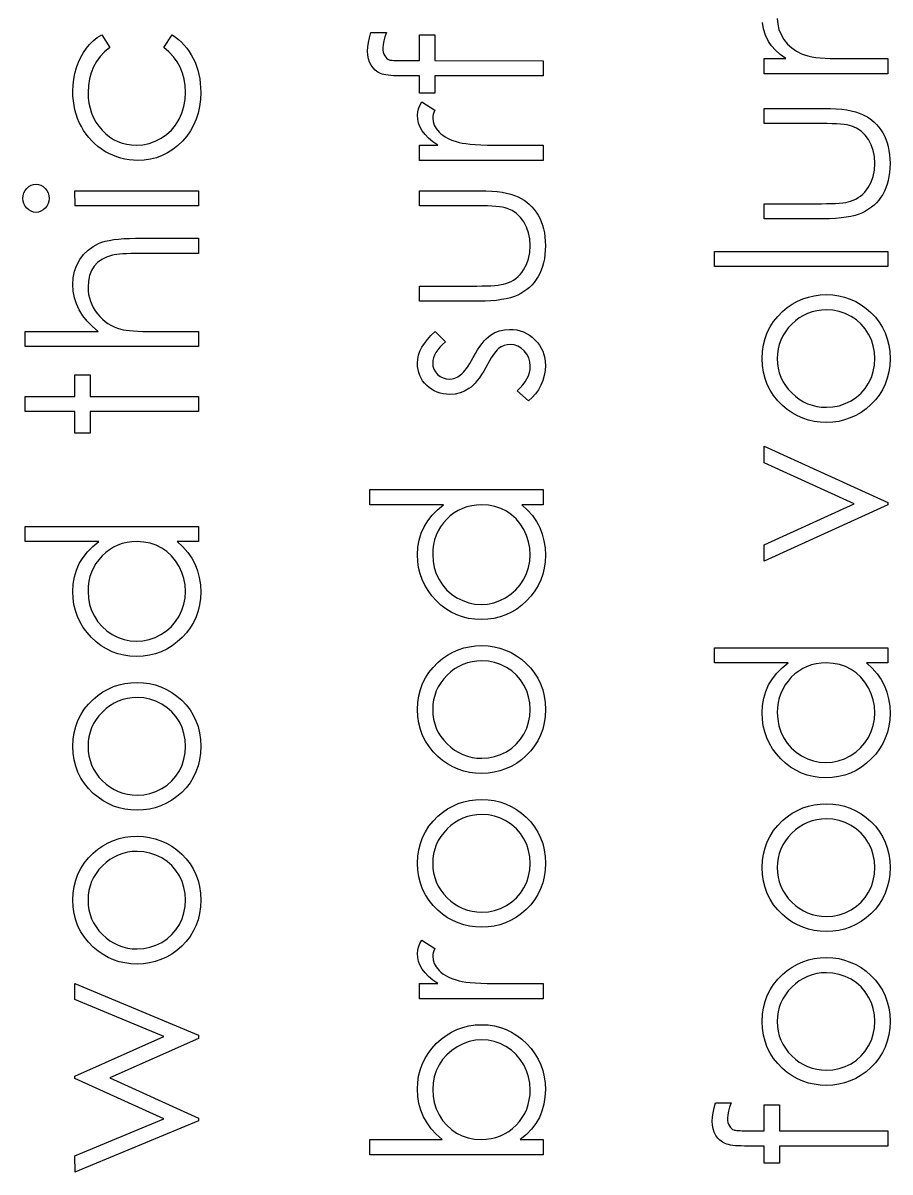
# Model space of a CAD drawing. Header units: millimetres. Extents: x -500 to 16, y 138 to 449.
# Drawn here: x -378.05 to -362.66, y 164.06 to 184.46 of the extents above; entities that cross this region are included whole.
import ezdxf

# ---------------------------------------------------------------- set-up
doc = ezdxf.new("R2010")
doc.units = ezdxf.units.MM

msp = doc.modelspace()

# ---------------------------------------------------------------- linework, layer by layer
at = {"color": 7, "linetype": 'Continuous', "flags": 128}
for points in [[(-364.892, 183.556), (-364.892, 183.825), (-364.892, 183.825), (-364.511, 183.825), (-364.511, 183.825), (-364.609, 183.899), (-364.694, 183.975), (-364.763, 184.051), (-364.819, 184.129), (-364.819, 184.129), (-364.868, 184.238), (-364.903, 184.35), (-364.923, 184.464)], [(-364.661, 184.534), (-364.654, 184.437), (-364.632, 184.342), (-364.595, 184.251), (-364.544, 184.163), (-364.48, 184.083), (-364.406, 184.013), (-364.323, 183.955), (-364.229, 183.908), (-364.176, 183.889), (-364.117, 183.872), (-364.05, 183.857), (-363.978, 183.846), (-363.899, 183.836), (-363.813, 183.83), (-363.721, 183.826), (-363.622, 183.825), (-363.622, 183.825), (-362.7, 183.825), (-362.7, 183.825), (-362.7, 183.556), (-362.7, 183.556), (-364.892, 183.556)], [(-376.647, 184.248), (-376.507, 184.023), (-376.507, 184.023), (-376.597, 183.946), (-376.675, 183.863), (-376.742, 183.773), (-376.796, 183.677), (-376.838, 183.574), (-376.868, 183.464), (-376.886, 183.348), (-376.892, 183.225), (-376.892, 183.225), (-376.888, 183.126), (-376.876, 183.031), (-376.856, 182.941), (-376.829, 182.855), (-376.794, 182.773), (-376.751, 182.696), (-376.7, 182.622), (-376.641, 182.553), (-376.577, 182.491), (-376.509, 182.437), (-376.438, 182.39), (-376.364, 182.353), (-376.286, 182.324), (-376.205, 182.303), (-376.12, 182.291), (-376.032, 182.286), (-376.032, 182.286), (-375.918, 182.294), (-375.806, 182.317), (-375.698, 182.356), (-375.594, 182.409), (-375.497, 182.476), (-375.411, 182.555), (-375.337, 182.645), (-375.275, 182.746), (-375.225, 182.857), (-375.189, 182.973), (-375.168, 183.097), (-375.161, 183.226), (-375.161, 183.226), (-375.167, 183.345), (-375.185, 183.459), (-375.215, 183.567), (-375.257, 183.669), (-375.311, 183.766), (-375.377, 183.857), (-375.456, 183.943), (-375.546, 184.023), (-375.546, 184.023), (-375.398, 184.248), (-375.398, 184.248), (-375.34, 184.207), (-375.284, 184.163), (-375.233, 184.115), (-375.185, 184.064), (-375.139, 184.009), (-375.098, 183.951), (-375.06, 183.89), (-375.025, 183.826), (-374.993, 183.758), (-374.966, 183.689), (-374.944, 183.617), (-374.925, 183.542), (-374.91, 183.466), (-374.9, 183.387), (-374.894, 183.306), (-374.892, 183.222), (-374.892, 183.222), (-374.897, 183.095), (-374.912, 182.973), (-374.938, 182.857), (-374.973, 182.747), (-375.019, 182.642), (-375.075, 182.542), (-375.141, 182.448), (-375.218, 182.36), (-375.301, 182.279), (-375.389, 182.21), (-375.481, 182.151), (-375.578, 182.103), (-375.679, 182.065), (-375.784, 182.039), (-375.894, 182.023), (-376.008, 182.017), (-376.008, 182.017), (-376.086, 182.02), (-376.162, 182.027), (-376.237, 182.039), (-376.311, 182.058), (-376.383, 182.08), (-376.454, 182.107), (-376.523, 182.14), (-376.591, 182.177), (-376.656, 182.219), (-376.718, 182.265), (-376.776, 182.314), (-376.83, 182.368), (-376.88, 182.424), (-376.927, 182.485), (-376.971, 182.55), (-377.01, 182.618), (-377.046, 182.689), (-377.076, 182.762), (-377.102, 182.837), (-377.123, 182.914), (-377.14, 182.994), (-377.151, 183.075), (-377.159, 183.158), (-377.161, 183.244), (-377.161, 183.244), (-377.157, 183.352), (-377.144, 183.458), (-377.124, 183.562), (-377.094, 183.664), (-377.058, 183.762), (-377.017, 183.852), (-376.972, 183.934), (-376.921, 184.008), (-376.863, 184.076), (-376.799, 184.139), (-376.727, 184.196), (-376.647, 184.248)], [(-371.874, 184.286), (-371.594, 184.286), (-371.594, 184.286), (-371.623, 184.21), (-371.644, 184.139), (-371.657, 184.073), (-371.661, 184.014), (-371.661, 184.014), (-371.659, 183.973), (-371.653, 183.936), (-371.642, 183.903), (-371.627, 183.873), (-371.609, 183.848), (-371.59, 183.827), (-371.57, 183.812), (-371.548, 183.803), (-371.535, 183.799), (-371.517, 183.797), (-371.494, 183.794), (-371.466, 183.792), (-371.435, 183.79), (-371.398, 183.789), (-371.357, 183.788), (-371.311, 183.788), (-371.311, 183.788), (-371.007, 183.788), (-371.007, 183.788), (-371.007, 184.248), (-371.007, 184.248), (-370.738, 184.248), (-370.738, 184.248), (-370.738, 183.788), (-370.738, 183.788), (-368.815, 183.786), (-368.815, 183.786), (-368.815, 183.517), (-368.815, 183.517), (-370.738, 183.517), (-370.738, 183.517), (-370.738, 183.21), (-370.738, 183.21), (-371.007, 183.21), (-371.007, 183.21), (-371.007, 183.517), (-371.007, 183.517), (-371.358, 183.517), (-371.358, 183.517), (-371.416, 183.518), (-371.469, 183.52), (-371.519, 183.523), (-371.564, 183.528), (-371.605, 183.534), (-371.642, 183.542), (-371.674, 183.55), (-371.702, 183.561), (-371.751, 183.586), (-371.794, 183.619), (-371.834, 183.659), (-371.868, 183.707), (-371.895, 183.762), (-371.915, 183.822), (-371.926, 183.887), (-371.93, 183.958), (-371.93, 183.958), (-371.927, 184.03), (-371.916, 184.109), (-371.898, 184.195), (-371.874, 184.286)], [(-371.007, 182.017), (-371.007, 182.286), (-371.007, 182.286), (-370.685, 182.286), (-370.685, 182.286), (-370.773, 182.348), (-370.849, 182.411), (-370.912, 182.475), (-370.961, 182.541), (-370.998, 182.609), (-371.025, 182.679), (-371.04, 182.749), (-371.046, 182.821), (-371.046, 182.821), (-371.041, 182.877), (-371.027, 182.935), (-371.004, 182.994), (-370.971, 183.056), (-370.971, 183.056), (-370.737, 182.908), (-370.737, 182.908), (-370.754, 182.869), (-370.767, 182.833), (-370.774, 182.8), (-370.776, 182.77), (-370.776, 182.77), (-370.769, 182.706), (-370.748, 182.642), (-370.712, 182.58), (-370.662, 182.519), (-370.631, 182.49), (-370.596, 182.462), (-370.557, 182.437), (-370.514, 182.413), (-370.468, 182.39), (-370.417, 182.37), (-370.362, 182.351), (-370.304, 182.335), (-370.304, 182.335), (-370.252, 182.323), (-370.187, 182.314), (-370.111, 182.305), (-370.023, 182.298), (-369.923, 182.293), (-369.811, 182.289), (-369.688, 182.287), (-369.552, 182.286), (-369.552, 182.286), (-368.815, 182.286), (-368.815, 182.286), (-368.815, 182.017), (-368.815, 182.017), (-371.007, 182.017)], [(-364.892, 180.979), (-364.892, 181.248), (-364.892, 181.248), (-363.875, 181.248), (-363.875, 181.248), (-363.785, 181.249), (-363.704, 181.25), (-363.629, 181.254), (-363.561, 181.259), (-363.501, 181.265), (-363.447, 181.272), (-363.401, 181.28), (-363.362, 181.291), (-363.362, 181.291), (-363.314, 181.309), (-363.267, 181.33), (-363.224, 181.355), (-363.183, 181.383), (-363.145, 181.416), (-363.109, 181.452), (-363.076, 181.491), (-363.046, 181.534), (-362.996, 181.628), (-362.959, 181.732), (-362.938, 181.844), (-362.93, 181.964), (-362.93, 181.964), (-362.938, 182.084), (-362.959, 182.195), (-362.994, 182.295), (-363.043, 182.387), (-363.104, 182.467), (-363.174, 182.533), (-363.253, 182.587), (-363.341, 182.627), (-363.341, 182.627), (-363.377, 182.637), (-363.421, 182.646), (-363.475, 182.654), (-363.537, 182.66), (-363.609, 182.665), (-363.689, 182.668), (-363.778, 182.67), (-363.875, 182.671), (-363.875, 182.671), (-364.892, 182.671), (-364.892, 182.671), (-364.892, 182.94), (-364.892, 182.94), (-363.825, 182.94), (-363.825, 182.94), (-363.716, 182.939), (-363.614, 182.934), (-363.518, 182.925), (-363.43, 182.913), (-363.349, 182.898), (-363.275, 182.88), (-363.207, 182.857), (-363.147, 182.832), (-363.091, 182.803), (-363.039, 182.771), (-362.99, 182.735), (-362.944, 182.697), (-362.901, 182.654), (-362.861, 182.609), (-362.824, 182.559), (-362.79, 182.506), (-362.76, 182.451), (-362.734, 182.391), (-362.712, 182.328), (-362.694, 182.262), (-362.679, 182.192), (-362.669, 182.118), (-362.663, 182.042), (-362.661, 181.961), (-362.661, 181.961), (-362.663, 181.881), (-362.669, 181.804), (-362.679, 181.731), (-362.694, 181.661), (-362.712, 181.594), (-362.734, 181.531), (-362.76, 181.471), (-362.79, 181.414), (-362.824, 181.362), (-362.861, 181.312), (-362.901, 181.265), (-362.944, 181.223), (-362.991, 181.184), (-363.041, 181.148), (-363.094, 181.116), (-363.15, 181.087), (-363.211, 181.062), (-363.279, 181.039), (-363.356, 181.021), (-363.439, 181.006), (-363.529, 180.994), (-363.627, 180.985), (-363.732, 180.981), (-363.844, 180.979), (-363.844, 180.979), (-364.892, 180.979)], [(-378.046, 181.343), (-378.041, 181.393), (-378.029, 181.439), (-378.007, 181.482), (-377.978, 181.52), (-377.942, 181.553), (-377.903, 181.576), (-377.86, 181.589), (-377.814, 181.594), (-377.814, 181.594), (-377.769, 181.589), (-377.727, 181.576), (-377.688, 181.553), (-377.652, 181.52), (-377.623, 181.482), (-377.601, 181.439), (-377.588, 181.393), (-377.584, 181.343), (-377.584, 181.343), (-377.588, 181.294), (-377.601, 181.249), (-377.623, 181.206), (-377.652, 181.167), (-377.688, 181.136), (-377.727, 181.113), (-377.769, 181.099), (-377.814, 181.094), (-377.814, 181.094), (-377.86, 181.099), (-377.903, 181.113), (-377.942, 181.136), (-377.978, 181.167), (-378.007, 181.206), (-378.029, 181.249), (-378.041, 181.294), (-378.046, 181.343)], [(-377.122, 181.21), (-377.123, 181.479), (-377.123, 181.479), (-374.93, 181.479), (-374.93, 181.479), (-374.93, 181.21), (-374.93, 181.21), (-377.123, 181.21)], [(-371.007, 179.517), (-371.007, 179.786), (-371.007, 179.786), (-369.99, 179.786), (-369.99, 179.786), (-369.901, 179.787), (-369.819, 179.789), (-369.744, 179.792), (-369.676, 179.797), (-369.616, 179.803), (-369.563, 179.811), (-369.517, 179.819), (-369.478, 179.829), (-369.478, 179.829), (-369.429, 179.847), (-369.383, 179.868), (-369.34, 179.893), (-369.299, 179.922), (-369.26, 179.954), (-369.225, 179.99), (-369.192, 180.029), (-369.162, 180.073), (-369.111, 180.167), (-369.075, 180.27), (-369.053, 180.382), (-369.046, 180.502), (-369.046, 180.502), (-369.053, 180.622), (-369.074, 180.733), (-369.109, 180.834), (-369.159, 180.925), (-369.219, 181.005), (-369.29, 181.072), (-369.368, 181.125), (-369.456, 181.165), (-369.456, 181.165), (-369.492, 181.175), (-369.537, 181.184), (-369.59, 181.192), (-369.653, 181.199), (-369.724, 181.204), (-369.804, 181.207), (-369.893, 181.209), (-369.99, 181.21), (-369.99, 181.21), (-371.007, 181.21), (-371.007, 181.21), (-371.007, 181.479), (-371.007, 181.479), (-369.94, 181.479), (-369.94, 181.479), (-369.831, 181.477), (-369.729, 181.472), (-369.633, 181.464), (-369.545, 181.452), (-369.464, 181.437), (-369.39, 181.418), (-369.323, 181.396), (-369.262, 181.371), (-369.207, 181.342), (-369.154, 181.31), (-369.105, 181.274), (-369.059, 181.235), (-369.016, 181.193), (-368.976, 181.147), (-368.939, 181.098), (-368.906, 181.045), (-368.876, 180.989), (-368.849, 180.929), (-368.827, 180.866), (-368.809, 180.8), (-368.794, 180.73), (-368.784, 180.657), (-368.778, 180.58), (-368.776, 180.5), (-368.776, 180.5), (-368.778, 180.42), (-368.784, 180.343), (-368.794, 180.27), (-368.809, 180.199), (-368.827, 180.133), (-368.849, 180.07), (-368.876, 180.009), (-368.906, 179.953), (-368.939, 179.9), (-368.977, 179.85), (-369.016, 179.804), (-369.06, 179.761), (-369.106, 179.722), (-369.156, 179.687), (-369.209, 179.654), (-369.265, 179.625), (-369.326, 179.6), (-369.395, 179.578), (-369.471, 179.559), (-369.554, 179.544), (-369.645, 179.532), (-369.742, 179.524), (-369.847, 179.519), (-369.96, 179.517), (-369.96, 179.517), (-371.007, 179.517)], [(-378.007, 178.71), (-378.007, 178.979), (-378.007, 178.979), (-376.709, 178.979), (-376.709, 178.979), (-376.815, 179.068), (-376.907, 179.161), (-376.985, 179.259), (-377.049, 179.361), (-377.098, 179.467), (-377.133, 179.579), (-377.154, 179.693), (-377.161, 179.813), (-377.161, 179.813), (-377.153, 179.934), (-377.13, 180.048), (-377.091, 180.155), (-377.037, 180.255), (-376.97, 180.345), (-376.892, 180.423), (-376.803, 180.488), (-376.704, 180.541), (-376.648, 180.562), (-376.585, 180.581), (-376.514, 180.597), (-376.436, 180.61), (-376.35, 180.619), (-376.258, 180.627), (-376.157, 180.631), (-376.05, 180.633), (-376.05, 180.633), (-374.93, 180.633), (-374.93, 180.633), (-374.93, 180.363), (-374.93, 180.363), (-375.962, 180.363), (-375.962, 180.363), (-376.051, 180.363), (-376.133, 180.362), (-376.207, 180.359), (-376.273, 180.356), (-376.332, 180.351), (-376.382, 180.346), (-376.425, 180.339), (-376.46, 180.332), (-376.46, 180.332), (-376.561, 180.3), (-376.648, 180.256), (-376.723, 180.202), (-376.784, 180.137), (-376.831, 180.061), (-376.865, 179.973), (-376.885, 179.875), (-376.892, 179.765), (-376.892, 179.765), (-376.889, 179.701), (-376.882, 179.637), (-376.868, 179.576), (-376.85, 179.516), (-376.826, 179.458), (-376.798, 179.402), (-376.764, 179.347), (-376.725, 179.294), (-376.681, 179.244), (-376.636, 179.199), (-376.588, 179.158), (-376.538, 179.122), (-376.485, 179.09), (-376.43, 179.062), (-376.371, 179.039), (-376.311, 179.02), (-376.311, 179.02), (-376.267, 179.011), (-376.215, 179.002), (-376.154, 178.995), (-376.085, 178.989), (-376.007, 178.985), (-375.921, 178.981), (-375.826, 178.979), (-375.723, 178.979), (-375.723, 178.979), (-374.93, 178.979), (-374.93, 178.979), (-374.93, 178.71), (-374.93, 178.71), (-378.007, 178.71)], [(-365.776, 180.133), (-365.776, 180.402), (-365.776, 180.402), (-362.7, 180.402), (-362.7, 180.402), (-362.7, 180.133), (-362.7, 180.133), (-365.776, 180.133)], [(-364.93, 178.499), (-364.925, 178.622), (-364.907, 178.74), (-364.879, 178.852), (-364.84, 178.959), (-364.789, 179.06), (-364.727, 179.156), (-364.654, 179.247), (-364.569, 179.332), (-364.569, 179.332), (-364.485, 179.402), (-364.397, 179.464), (-364.305, 179.515), (-364.21, 179.558), (-364.11, 179.591), (-364.007, 179.614), (-363.9, 179.628), (-363.79, 179.633), (-363.79, 179.633), (-363.678, 179.628), (-363.571, 179.613), (-363.467, 179.588), (-363.366, 179.553), (-363.269, 179.509), (-363.175, 179.454), (-363.086, 179.39), (-362.999, 179.315), (-362.92, 179.233), (-362.852, 179.145), (-362.793, 179.052), (-362.746, 178.953), (-362.709, 178.848), (-362.682, 178.737), (-362.666, 178.621), (-362.661, 178.499), (-362.661, 178.499), (-362.666, 178.377), (-362.682, 178.26), (-362.709, 178.149), (-362.746, 178.044), (-362.793, 177.945), (-362.852, 177.851), (-362.92, 177.763), (-362.999, 177.681), (-363.086, 177.606), (-363.175, 177.542), (-363.269, 177.487), (-363.366, 177.443), (-363.467, 177.408), (-363.571, 177.383), (-363.678, 177.368), (-363.79, 177.363), (-363.79, 177.363), (-363.9, 177.368), (-364.007, 177.382), (-364.109, 177.405), (-364.208, 177.439), (-364.303, 177.481), (-364.395, 177.532), (-364.483, 177.594), (-364.567, 177.664), (-364.567, 177.664), (-364.653, 177.749), (-364.726, 177.84), (-364.788, 177.936), (-364.84, 178.038), (-364.879, 178.145), (-364.907, 178.258), (-364.925, 178.376), (-364.93, 178.499)], [(-364.661, 178.498), (-364.657, 178.411), (-364.645, 178.327), (-364.625, 178.246), (-364.597, 178.168), (-364.561, 178.093), (-364.517, 178.021), (-364.466, 177.953), (-364.406, 177.887), (-364.34, 177.828), (-364.271, 177.776), (-364.199, 177.732), (-364.123, 177.696), (-364.044, 177.669), (-363.962, 177.649), (-363.877, 177.637), (-363.788, 177.633), (-363.788, 177.633), (-363.673, 177.64), (-363.562, 177.661), (-363.455, 177.698), (-363.352, 177.749), (-363.257, 177.812), (-363.173, 177.886), (-363.101, 177.969), (-363.04, 178.063), (-362.992, 178.164), (-362.958, 178.271), (-362.937, 178.382), (-362.93, 178.498), (-362.93, 178.498), (-362.937, 178.614), (-362.958, 178.725), (-362.992, 178.831), (-363.04, 178.933), (-363.101, 179.026), (-363.173, 179.11), (-363.257, 179.184), (-363.352, 179.247), (-363.455, 179.298), (-363.562, 179.335), (-363.673, 179.356), (-363.788, 179.363), (-363.788, 179.363), (-363.877, 179.359), (-363.962, 179.347), (-364.044, 179.327), (-364.123, 179.3), (-364.199, 179.264), (-364.271, 179.219), (-364.34, 179.167), (-364.406, 179.107), (-364.466, 179.042), (-364.517, 178.973), (-364.561, 178.902), (-364.597, 178.827), (-364.625, 178.749), (-364.645, 178.669), (-364.657, 178.585), (-364.661, 178.498)], [(-370.734, 178.979), (-370.546, 178.796), (-370.546, 178.796), (-370.6, 178.748), (-370.647, 178.7), (-370.686, 178.652), (-370.719, 178.605), (-370.744, 178.558), (-370.762, 178.511), (-370.773, 178.464), (-370.776, 178.417), (-370.776, 178.417), (-370.771, 178.361), (-370.754, 178.309), (-370.727, 178.26), (-370.688, 178.216), (-370.642, 178.179), (-370.592, 178.154), (-370.538, 178.138), (-370.481, 178.133), (-370.481, 178.133), (-370.43, 178.137), (-370.38, 178.151), (-370.331, 178.175), (-370.282, 178.207), (-370.282, 178.207), (-370.258, 178.228), (-370.232, 178.255), (-370.206, 178.286), (-370.178, 178.323), (-370.149, 178.365), (-370.119, 178.411), (-370.088, 178.463), (-370.056, 178.52), (-370.056, 178.52), (-370.017, 178.59), (-369.978, 178.654), (-369.939, 178.712), (-369.9, 178.764), (-369.862, 178.811), (-369.824, 178.851), (-369.786, 178.886), (-369.749, 178.915), (-369.749, 178.915), (-369.671, 178.96), (-369.588, 178.992), (-369.502, 179.011), (-369.41, 179.017), (-369.41, 179.017), (-369.345, 179.014), (-369.282, 179.006), (-369.222, 178.991), (-369.165, 178.972), (-369.11, 178.945), (-369.058, 178.914), (-369.008, 178.877), (-368.961, 178.833), (-368.918, 178.786), (-368.88, 178.736), (-368.849, 178.683), (-368.823, 178.627), (-368.802, 178.568), (-368.788, 178.506), (-368.779, 178.442), (-368.776, 178.375), (-368.776, 178.375), (-368.781, 178.284), (-368.796, 178.196), (-368.821, 178.109), (-368.856, 178.024), (-368.899, 177.945), (-368.95, 177.872), (-369.008, 177.806), (-369.073, 177.748), (-369.073, 177.748), (-369.276, 177.926), (-369.276, 177.926), (-369.222, 177.978), (-369.175, 178.03), (-369.136, 178.084), (-369.103, 178.137), (-369.078, 178.192), (-369.06, 178.248), (-369.049, 178.304), (-369.046, 178.361), (-369.046, 178.361), (-369.052, 178.439), (-369.072, 178.51), (-369.105, 178.576), (-369.151, 178.635), (-369.206, 178.684), (-369.265, 178.72), (-369.329, 178.741), (-369.398, 178.748), (-369.398, 178.748), (-369.456, 178.743), (-369.509, 178.729), (-369.56, 178.707), (-369.608, 178.674), (-369.608, 178.674), (-369.63, 178.653), (-369.655, 178.626), (-369.681, 178.593), (-369.709, 178.554), (-369.738, 178.51), (-369.768, 178.46), (-369.8, 178.404), (-369.834, 178.342), (-369.834, 178.342), (-369.871, 178.275), (-369.909, 178.214), (-369.947, 178.158), (-369.984, 178.108), (-370.022, 178.064), (-370.059, 178.025), (-370.096, 177.991), (-370.133, 177.964), (-370.133, 177.964), (-370.209, 177.92), (-370.291, 177.889), (-370.378, 177.869), (-370.471, 177.863), (-370.471, 177.863), (-370.531, 177.866), (-370.589, 177.873), (-370.644, 177.886), (-370.697, 177.902), (-370.748, 177.925), (-370.795, 177.952), (-370.84, 177.984), (-370.882, 178.02), (-370.921, 178.061), (-370.954, 178.104), (-370.982, 178.15), (-371.005, 178.198), (-371.023, 178.249), (-371.035, 178.303), (-371.043, 178.359), (-371.046, 178.417), (-371.046, 178.417), (-371.041, 178.487), (-371.026, 178.557), (-371.002, 178.627), (-370.968, 178.698), (-370.924, 178.767), (-370.87, 178.838), (-370.807, 178.908), (-370.734, 178.979)], [(-378.007, 177.556), (-378.007, 177.825), (-378.007, 177.825), (-377.123, 177.825), (-377.123, 177.825), (-377.123, 178.21), (-377.123, 178.21), (-376.853, 178.21), (-376.853, 178.21), (-376.853, 177.825), (-376.853, 177.825), (-374.93, 177.825), (-374.93, 177.825), (-374.93, 177.556), (-374.93, 177.556), (-376.853, 177.556), (-376.853, 177.556), (-376.853, 177.171), (-376.853, 177.171), (-377.123, 177.171), (-377.123, 177.171), (-377.123, 177.556), (-377.123, 177.556), (-378.007, 177.556)], [(-364.892, 174.902), (-364.892, 175.193), (-364.892, 175.193), (-363.296, 175.921), (-363.296, 175.921), (-364.892, 176.649), (-364.892, 176.649), (-364.892, 176.94), (-364.892, 176.94), (-362.7, 175.94), (-362.7, 175.94), (-362.7, 175.902), (-362.7, 175.902), (-364.892, 174.902)], [(-371.892, 176.171), (-368.815, 176.171), (-368.815, 176.171), (-368.815, 175.902), (-368.815, 175.902), (-369.194, 175.902), (-369.194, 175.902), (-369.093, 175.809), (-369.006, 175.711), (-368.935, 175.606), (-368.877, 175.497), (-368.833, 175.382), (-368.802, 175.262), (-368.782, 175.137), (-368.776, 175.006), (-368.776, 175.006), (-368.782, 174.89), (-368.797, 174.779), (-368.823, 174.671), (-368.859, 174.568), (-368.906, 174.469), (-368.963, 174.374), (-369.031, 174.284), (-369.109, 174.198), (-369.194, 174.119), (-369.284, 174.051), (-369.378, 173.994), (-369.477, 173.947), (-369.581, 173.91), (-369.688, 173.884), (-369.8, 173.869), (-369.917, 173.863), (-369.917, 173.863), (-370.031, 173.869), (-370.142, 173.884), (-370.248, 173.911), (-370.35, 173.948), (-370.447, 173.996), (-370.54, 174.053), (-370.63, 174.122), (-370.715, 174.201), (-370.792, 174.288), (-370.859, 174.379), (-370.916, 174.474), (-370.963, 174.574), (-370.999, 174.678), (-371.025, 174.786), (-371.04, 174.898), (-371.046, 175.015), (-371.046, 175.015), (-371.038, 175.149), (-371.017, 175.276), (-370.981, 175.397), (-370.93, 175.511), (-370.865, 175.619), (-370.785, 175.72), (-370.691, 175.814), (-370.583, 175.902), (-370.583, 175.902), (-371.892, 175.902), (-371.892, 175.902), (-371.892, 176.171)], [(-370.776, 175.018), (-370.769, 174.901), (-370.748, 174.788), (-370.713, 174.679), (-370.663, 174.576), (-370.601, 174.479), (-370.528, 174.393), (-370.442, 174.318), (-370.346, 174.252), (-370.243, 174.2), (-370.136, 174.163), (-370.026, 174.14), (-369.914, 174.133), (-369.914, 174.133), (-369.802, 174.14), (-369.693, 174.163), (-369.587, 174.201), (-369.482, 174.253), (-369.385, 174.32), (-369.298, 174.395), (-369.224, 174.482), (-369.16, 174.579), (-369.11, 174.683), (-369.075, 174.79), (-369.053, 174.901), (-369.046, 175.016), (-369.046, 175.016), (-369.053, 175.133), (-369.074, 175.246), (-369.11, 175.356), (-369.16, 175.463), (-369.222, 175.562), (-369.294, 175.65), (-369.376, 175.725), (-369.468, 175.788), (-369.569, 175.838), (-369.675, 175.874), (-369.787, 175.895), (-369.906, 175.902), (-369.906, 175.902), (-369.997, 175.898), (-370.084, 175.886), (-370.168, 175.866), (-370.247, 175.838), (-370.323, 175.802), (-370.395, 175.758), (-370.463, 175.707), (-370.527, 175.646), (-370.585, 175.581), (-370.636, 175.512), (-370.679, 175.439), (-370.714, 175.362), (-370.742, 175.282), (-370.761, 175.198), (-370.773, 175.11), (-370.776, 175.018)], [(-378.007, 175.517), (-374.93, 175.517), (-374.93, 175.517), (-374.93, 175.248), (-374.93, 175.248), (-375.31, 175.248), (-375.31, 175.248), (-375.209, 175.155), (-375.121, 175.057), (-375.05, 174.952), (-374.992, 174.843), (-374.948, 174.728), (-374.917, 174.609), (-374.898, 174.483), (-374.892, 174.353), (-374.892, 174.353), (-374.897, 174.237), (-374.913, 174.125), (-374.939, 174.017), (-374.975, 173.914), (-375.022, 173.815), (-375.079, 173.72), (-375.146, 173.63), (-375.224, 173.544), (-375.31, 173.466), (-375.399, 173.398), (-375.493, 173.341), (-375.593, 173.293), (-375.696, 173.256), (-375.803, 173.231), (-375.916, 173.215), (-376.032, 173.21), (-376.032, 173.21), (-376.147, 173.215), (-376.257, 173.231), (-376.363, 173.257), (-376.465, 173.294), (-376.563, 173.342), (-376.656, 173.399), (-376.745, 173.468), (-376.83, 173.547), (-376.907, 173.634), (-376.975, 173.725), (-377.032, 173.82), (-377.078, 173.92), (-377.115, 174.024), (-377.141, 174.132), (-377.156, 174.244), (-377.161, 174.361), (-377.161, 174.361), (-377.154, 174.495), (-377.132, 174.622), (-377.096, 174.743), (-377.046, 174.857), (-376.98, 174.965), (-376.901, 175.067), (-376.806, 175.16), (-376.698, 175.248), (-376.698, 175.248), (-378.007, 175.248), (-378.007, 175.248), (-378.007, 175.517)], [(-376.892, 174.365), (-376.885, 174.247), (-376.864, 174.134), (-376.828, 174.026), (-376.779, 173.922), (-376.716, 173.826), (-376.643, 173.74), (-376.558, 173.664), (-376.462, 173.598), (-376.358, 173.546), (-376.251, 173.509), (-376.142, 173.486), (-376.029, 173.479), (-376.029, 173.479), (-375.918, 173.487), (-375.808, 173.509), (-375.702, 173.547), (-375.597, 173.6), (-375.5, 173.666), (-375.413, 173.741), (-375.339, 173.828), (-375.276, 173.925), (-375.225, 174.029), (-375.19, 174.136), (-375.168, 174.247), (-375.161, 174.362), (-375.161, 174.362), (-375.168, 174.479), (-375.189, 174.592), (-375.225, 174.702), (-375.275, 174.809), (-375.337, 174.908), (-375.409, 174.996), (-375.491, 175.071), (-375.584, 175.134), (-375.684, 175.184), (-375.79, 175.22), (-375.903, 175.241), (-376.022, 175.248), (-376.022, 175.248), (-376.112, 175.244), (-376.2, 175.232), (-376.283, 175.212), (-376.362, 175.184), (-376.438, 175.148), (-376.51, 175.104), (-376.578, 175.053), (-376.642, 174.993), (-376.701, 174.927), (-376.752, 174.858), (-376.794, 174.785), (-376.829, 174.708), (-376.857, 174.628), (-376.876, 174.544), (-376.888, 174.456), (-376.892, 174.365)], [(-371.046, 172.268), (-371.04, 172.392), (-371.023, 172.509), (-370.995, 172.621), (-370.956, 172.728), (-370.904, 172.829), (-370.843, 172.925), (-370.769, 173.016), (-370.685, 173.101), (-370.685, 173.101), (-370.6, 173.172), (-370.512, 173.233), (-370.421, 173.285), (-370.325, 173.327), (-370.225, 173.36), (-370.123, 173.383), (-370.016, 173.397), (-369.905, 173.402), (-369.905, 173.402), (-369.794, 173.397), (-369.686, 173.382), (-369.582, 173.357), (-369.481, 173.323), (-369.385, 173.278), (-369.291, 173.223), (-369.201, 173.159), (-369.115, 173.085), (-369.035, 173.002), (-368.967, 172.914), (-368.909, 172.821), (-368.861, 172.722), (-368.824, 172.617), (-368.797, 172.506), (-368.782, 172.39), (-368.776, 172.268), (-368.776, 172.268), (-368.782, 172.146), (-368.797, 172.029), (-368.824, 171.919), (-368.861, 171.814), (-368.909, 171.714), (-368.967, 171.62), (-369.035, 171.532), (-369.115, 171.45), (-369.201, 171.375), (-369.291, 171.311), (-369.385, 171.256), (-369.481, 171.212), (-369.582, 171.177), (-369.686, 171.152), (-369.794, 171.137), (-369.905, 171.133), (-369.905, 171.133), (-370.015, 171.137), (-370.122, 171.151), (-370.225, 171.175), (-370.323, 171.208), (-370.419, 171.25), (-370.511, 171.301), (-370.599, 171.363), (-370.683, 171.433), (-370.683, 171.433), (-370.768, 171.518), (-370.841, 171.609), (-370.904, 171.705), (-370.955, 171.808), (-370.995, 171.914), (-371.023, 172.027), (-371.04, 172.145), (-371.046, 172.268)], [(-365.776, 173.363), (-362.7, 173.363), (-362.7, 173.363), (-362.7, 173.094), (-362.7, 173.094), (-363.079, 173.094), (-363.079, 173.094), (-362.978, 173.001), (-362.891, 172.903), (-362.819, 172.798), (-362.761, 172.689), (-362.718, 172.574), (-362.686, 172.455), (-362.667, 172.329), (-362.661, 172.199), (-362.661, 172.199), (-362.666, 172.083), (-362.682, 171.971), (-362.708, 171.863), (-362.744, 171.76), (-362.791, 171.661), (-362.848, 171.567), (-362.915, 171.476), (-362.993, 171.39), (-363.079, 171.312), (-363.168, 171.244), (-363.263, 171.187), (-363.362, 171.139), (-363.465, 171.103), (-363.573, 171.077), (-363.685, 171.061), (-363.802, 171.056), (-363.802, 171.056), (-363.916, 171.061), (-364.026, 171.077), (-364.132, 171.103), (-364.234, 171.14), (-364.332, 171.188), (-364.425, 171.246), (-364.514, 171.314), (-364.599, 171.393), (-364.677, 171.48), (-364.744, 171.571), (-364.801, 171.666), (-364.847, 171.766), (-364.884, 171.87), (-364.91, 171.978), (-364.925, 172.091), (-364.93, 172.207), (-364.93, 172.207), (-364.923, 172.341), (-364.901, 172.469), (-364.865, 172.589), (-364.815, 172.704), (-364.749, 172.811), (-364.67, 172.913), (-364.576, 173.006), (-364.468, 173.094), (-364.468, 173.094), (-365.776, 173.094), (-365.776, 173.094), (-365.776, 173.363)], [(-370.776, 172.267), (-370.772, 172.18), (-370.76, 172.096), (-370.74, 172.015), (-370.713, 171.937), (-370.677, 171.862), (-370.633, 171.791), (-370.581, 171.722), (-370.521, 171.657), (-370.456, 171.597), (-370.386, 171.545), (-370.314, 171.502), (-370.239, 171.466), (-370.16, 171.438), (-370.078, 171.418), (-369.992, 171.406), (-369.903, 171.402), (-369.903, 171.402), (-369.788, 171.409), (-369.677, 171.431), (-369.57, 171.467), (-369.468, 171.518), (-369.373, 171.581), (-369.288, 171.655), (-369.216, 171.738), (-369.156, 171.832), (-369.108, 171.934), (-369.073, 172.04), (-369.052, 172.151), (-369.046, 172.267), (-369.046, 172.267), (-369.052, 172.383), (-369.073, 172.494), (-369.108, 172.6), (-369.156, 172.702), (-369.216, 172.795), (-369.288, 172.88), (-369.373, 172.953), (-369.468, 173.016), (-369.57, 173.067), (-369.677, 173.104), (-369.788, 173.125), (-369.903, 173.133), (-369.903, 173.133), (-369.992, 173.128), (-370.078, 173.116), (-370.16, 173.097), (-370.239, 173.069), (-370.314, 173.033), (-370.386, 172.988), (-370.456, 172.937), (-370.521, 172.877), (-370.581, 172.811), (-370.633, 172.743), (-370.677, 172.671), (-370.713, 172.597), (-370.74, 172.518), (-370.76, 172.438), (-370.772, 172.354), (-370.776, 172.267)], [(-364.661, 172.211), (-364.654, 172.093), (-364.633, 171.98), (-364.597, 171.872), (-364.548, 171.768), (-364.486, 171.672), (-364.412, 171.586), (-364.327, 171.51), (-364.231, 171.445), (-364.127, 171.392), (-364.02, 171.355), (-363.911, 171.332), (-363.799, 171.325), (-363.799, 171.325), (-363.687, 171.333), (-363.578, 171.355), (-363.471, 171.393), (-363.367, 171.446), (-363.269, 171.512), (-363.183, 171.588), (-363.108, 171.674), (-363.045, 171.771), (-362.995, 171.875), (-362.959, 171.982), (-362.938, 172.094), (-362.93, 172.208), (-362.93, 172.208), (-362.938, 172.325), (-362.959, 172.439), (-362.995, 172.548), (-363.044, 172.655), (-363.106, 172.755), (-363.178, 172.842), (-363.26, 172.917), (-363.353, 172.98), (-363.453, 173.03), (-363.56, 173.066), (-363.672, 173.087), (-363.791, 173.094), (-363.791, 173.094), (-363.882, 173.09), (-363.969, 173.078), (-364.052, 173.058), (-364.132, 173.03), (-364.207, 172.994), (-364.279, 172.951), (-364.347, 172.899), (-364.412, 172.839), (-364.47, 172.773), (-364.521, 172.704), (-364.564, 172.631), (-364.599, 172.554), (-364.626, 172.474), (-364.645, 172.39), (-364.657, 172.302), (-364.661, 172.211)], [(-377.161, 171.615), (-377.156, 171.738), (-377.138, 171.855), (-377.11, 171.967), (-377.071, 172.074), (-377.02, 172.175), (-376.958, 172.271), (-376.885, 172.362), (-376.8, 172.448), (-376.8, 172.448), (-376.716, 172.518), (-376.627, 172.579), (-376.536, 172.631), (-376.441, 172.673), (-376.341, 172.706), (-376.238, 172.729), (-376.131, 172.743), (-376.02, 172.748), (-376.02, 172.748), (-375.909, 172.743), (-375.802, 172.728), (-375.698, 172.704), (-375.597, 172.669), (-375.5, 172.624), (-375.406, 172.57), (-375.317, 172.505), (-375.23, 172.431), (-375.151, 172.348), (-375.082, 172.261), (-375.024, 172.167), (-374.977, 172.068), (-374.939, 171.963), (-374.913, 171.853), (-374.897, 171.737), (-374.892, 171.615), (-374.892, 171.615), (-374.897, 171.492), (-374.913, 171.375), (-374.939, 171.265), (-374.977, 171.16), (-375.024, 171.06), (-375.082, 170.966), (-375.151, 170.878), (-375.23, 170.796), (-375.317, 170.722), (-375.406, 170.657), (-375.5, 170.603), (-375.597, 170.558), (-375.698, 170.523), (-375.802, 170.499), (-375.909, 170.484), (-376.02, 170.479), (-376.02, 170.479), (-376.13, 170.484), (-376.237, 170.497), (-376.34, 170.521), (-376.439, 170.554), (-376.534, 170.596), (-376.626, 170.648), (-376.714, 170.709), (-376.798, 170.779), (-376.798, 170.779), (-376.883, 170.865), (-376.957, 170.955), (-377.019, 171.051), (-377.07, 171.154), (-377.11, 171.261), (-377.138, 171.373), (-377.156, 171.491), (-377.161, 171.615)], [(-376.892, 171.613), (-376.888, 171.526), (-376.876, 171.442), (-376.856, 171.361), (-376.828, 171.283), (-376.792, 171.208), (-376.748, 171.137), (-376.697, 171.068), (-376.636, 171.003), (-376.571, 170.943), (-376.502, 170.892), (-376.43, 170.848), (-376.354, 170.812), (-376.275, 170.784), (-376.193, 170.764), (-376.108, 170.752), (-376.019, 170.748), (-376.019, 170.748), (-375.904, 170.755), (-375.793, 170.777), (-375.686, 170.814), (-375.583, 170.864), (-375.488, 170.927), (-375.404, 171.001), (-375.332, 171.085), (-375.271, 171.178), (-375.223, 171.28), (-375.189, 171.386), (-375.168, 171.497), (-375.161, 171.613), (-375.161, 171.613), (-375.168, 171.729), (-375.189, 171.841), (-375.223, 171.946), (-375.271, 172.048), (-375.332, 172.142), (-375.404, 172.226), (-375.488, 172.299), (-375.583, 172.362), (-375.686, 172.413), (-375.793, 172.45), (-375.904, 172.472), (-376.019, 172.479), (-376.019, 172.479), (-376.108, 172.475), (-376.193, 172.463), (-376.275, 172.443), (-376.354, 172.415), (-376.43, 172.379), (-376.502, 172.335), (-376.571, 172.283), (-376.636, 172.223), (-376.697, 172.157), (-376.748, 172.089), (-376.792, 172.017), (-376.828, 171.943), (-376.856, 171.865), (-376.876, 171.784), (-376.888, 171.7), (-376.892, 171.613)], [(-371.046, 169.538), (-371.04, 169.661), (-371.023, 169.778), (-370.995, 169.89), (-370.956, 169.997), (-370.904, 170.098), (-370.843, 170.195), (-370.769, 170.285), (-370.685, 170.371), (-370.685, 170.371), (-370.6, 170.441), (-370.512, 170.502), (-370.421, 170.554), (-370.325, 170.596), (-370.225, 170.629), (-370.123, 170.652), (-370.016, 170.666), (-369.905, 170.671), (-369.905, 170.671), (-369.794, 170.666), (-369.686, 170.651), (-369.582, 170.627), (-369.481, 170.592), (-369.385, 170.547), (-369.291, 170.493), (-369.201, 170.428), (-369.115, 170.354), (-369.035, 170.271), (-368.967, 170.184), (-368.909, 170.091), (-368.861, 169.991), (-368.824, 169.886), (-368.797, 169.776), (-368.782, 169.66), (-368.776, 169.538), (-368.776, 169.538), (-368.782, 169.415), (-368.797, 169.298), (-368.824, 169.188), (-368.861, 169.083), (-368.909, 168.983), (-368.967, 168.889), (-369.035, 168.801), (-369.115, 168.719), (-369.201, 168.645), (-369.291, 168.58), (-369.385, 168.526), (-369.481, 168.481), (-369.582, 168.446), (-369.686, 168.422), (-369.794, 168.407), (-369.905, 168.402), (-369.905, 168.402), (-370.015, 168.407), (-370.122, 168.42), (-370.225, 168.444), (-370.323, 168.477), (-370.419, 168.519), (-370.511, 168.571), (-370.599, 168.632), (-370.683, 168.702), (-370.683, 168.702), (-370.768, 168.788), (-370.841, 168.878), (-370.904, 168.975), (-370.955, 169.077), (-370.995, 169.184), (-371.023, 169.296), (-371.04, 169.414), (-371.046, 169.538)], [(-364.93, 169.461), (-364.925, 169.584), (-364.907, 169.701), (-364.879, 169.814), (-364.84, 169.92), (-364.789, 170.021), (-364.727, 170.118), (-364.654, 170.208), (-364.569, 170.294), (-364.569, 170.294), (-364.485, 170.364), (-364.397, 170.425), (-364.305, 170.477), (-364.21, 170.519), (-364.11, 170.552), (-364.007, 170.576), (-363.9, 170.589), (-363.79, 170.594), (-363.79, 170.594), (-363.678, 170.589), (-363.571, 170.574), (-363.467, 170.55), (-363.366, 170.515), (-363.269, 170.47), (-363.175, 170.416), (-363.086, 170.351), (-362.999, 170.277), (-362.92, 170.195), (-362.852, 170.107), (-362.793, 170.014), (-362.746, 169.914), (-362.709, 169.809), (-362.682, 169.699), (-362.666, 169.583), (-362.661, 169.461), (-362.661, 169.461), (-362.666, 169.338), (-362.682, 169.222), (-362.709, 169.111), (-362.746, 169.006), (-362.793, 168.906), (-362.852, 168.812), (-362.92, 168.725), (-362.999, 168.642), (-363.086, 168.568), (-363.175, 168.503), (-363.269, 168.449), (-363.366, 168.404), (-363.467, 168.369), (-363.571, 168.345), (-363.678, 168.33), (-363.79, 168.325), (-363.79, 168.325), (-363.9, 168.33), (-364.007, 168.344), (-364.109, 168.367), (-364.208, 168.4), (-364.303, 168.442), (-364.395, 168.494), (-364.483, 168.555), (-364.567, 168.625), (-364.567, 168.625), (-364.653, 168.711), (-364.726, 168.801), (-364.788, 168.898), (-364.84, 169), (-364.879, 169.107), (-364.907, 169.219), (-364.925, 169.338), (-364.93, 169.461)], [(-370.776, 169.536), (-370.772, 169.449), (-370.76, 169.365), (-370.74, 169.284), (-370.713, 169.207), (-370.677, 169.131), (-370.633, 169.06), (-370.581, 168.991), (-370.521, 168.926), (-370.456, 168.866), (-370.386, 168.815), (-370.314, 168.771), (-370.239, 168.735), (-370.16, 168.707), (-370.078, 168.687), (-369.992, 168.675), (-369.903, 168.671), (-369.903, 168.671), (-369.788, 168.678), (-369.677, 168.7), (-369.57, 168.737), (-369.468, 168.787), (-369.373, 168.85), (-369.288, 168.924), (-369.216, 169.008), (-369.156, 169.101), (-369.108, 169.203), (-369.073, 169.309), (-369.052, 169.42), (-369.046, 169.536), (-369.046, 169.536), (-369.052, 169.652), (-369.073, 169.764), (-369.108, 169.869), (-369.156, 169.971), (-369.216, 170.065), (-369.288, 170.149), (-369.373, 170.222), (-369.468, 170.285), (-369.57, 170.336), (-369.677, 170.373), (-369.788, 170.395), (-369.903, 170.402), (-369.903, 170.402), (-369.992, 170.398), (-370.078, 170.386), (-370.16, 170.366), (-370.239, 170.338), (-370.314, 170.302), (-370.386, 170.258), (-370.456, 170.206), (-370.521, 170.146), (-370.581, 170.08), (-370.633, 170.012), (-370.677, 169.94), (-370.713, 169.866), (-370.74, 169.788), (-370.76, 169.707), (-370.772, 169.623), (-370.776, 169.536)], [(-364.661, 169.46), (-364.657, 169.372), (-364.645, 169.288), (-364.625, 169.207), (-364.597, 169.13), (-364.561, 169.054), (-364.517, 168.983), (-364.466, 168.914), (-364.406, 168.849), (-364.34, 168.789), (-364.271, 168.738), (-364.199, 168.694), (-364.123, 168.658), (-364.044, 168.63), (-363.962, 168.61), (-363.877, 168.598), (-363.788, 168.594), (-363.788, 168.594), (-363.673, 168.601), (-363.562, 168.623), (-363.455, 168.66), (-363.352, 168.71), (-363.257, 168.773), (-363.173, 168.847), (-363.101, 168.931), (-363.04, 169.024), (-362.992, 169.126), (-362.958, 169.232), (-362.937, 169.344), (-362.93, 169.46), (-362.93, 169.46), (-362.937, 169.576), (-362.958, 169.687), (-362.992, 169.792), (-363.04, 169.894), (-363.101, 169.988), (-363.173, 170.072), (-363.257, 170.145), (-363.352, 170.208), (-363.455, 170.259), (-363.562, 170.296), (-363.673, 170.318), (-363.788, 170.325), (-363.788, 170.325), (-363.877, 170.321), (-363.962, 170.309), (-364.044, 170.289), (-364.123, 170.261), (-364.199, 170.225), (-364.271, 170.181), (-364.34, 170.129), (-364.406, 170.069), (-364.466, 170.003), (-364.517, 169.935), (-364.561, 169.863), (-364.597, 169.789), (-364.625, 169.711), (-364.645, 169.63), (-364.657, 169.546), (-364.661, 169.46)], [(-377.161, 168.884), (-377.156, 169.007), (-377.138, 169.124), (-377.11, 169.237), (-377.071, 169.344), (-377.02, 169.445), (-376.958, 169.541), (-376.885, 169.631), (-376.8, 169.717), (-376.8, 169.717), (-376.716, 169.787), (-376.627, 169.848), (-376.536, 169.9), (-376.441, 169.942), (-376.341, 169.975), (-376.238, 169.999), (-376.131, 170.012), (-376.02, 170.017), (-376.02, 170.017), (-375.909, 170.012), (-375.802, 169.997), (-375.698, 169.973), (-375.597, 169.938), (-375.5, 169.893), (-375.406, 169.839), (-375.317, 169.774), (-375.23, 169.7), (-375.151, 169.618), (-375.082, 169.53), (-375.024, 169.437), (-374.977, 169.338), (-374.939, 169.232), (-374.913, 169.122), (-374.897, 169.006), (-374.892, 168.884), (-374.892, 168.884), (-374.897, 168.761), (-374.913, 168.645), (-374.939, 168.534), (-374.977, 168.429), (-375.024, 168.329), (-375.082, 168.235), (-375.151, 168.148), (-375.23, 168.065), (-375.317, 167.991), (-375.406, 167.926), (-375.5, 167.872), (-375.597, 167.827), (-375.698, 167.792), (-375.802, 167.768), (-375.909, 167.753), (-376.02, 167.748), (-376.02, 167.748), (-376.13, 167.753), (-376.237, 167.767), (-376.34, 167.79), (-376.439, 167.823), (-376.534, 167.865), (-376.626, 167.917), (-376.714, 167.978), (-376.798, 168.048), (-376.798, 168.048), (-376.883, 168.134), (-376.957, 168.225), (-377.019, 168.321), (-377.07, 168.423), (-377.11, 168.53), (-377.138, 168.642), (-377.156, 168.761), (-377.161, 168.884)], [(-376.892, 168.883), (-376.888, 168.795), (-376.876, 168.711), (-376.856, 168.63), (-376.828, 168.553), (-376.792, 168.478), (-376.748, 168.406), (-376.697, 168.338), (-376.636, 168.272), (-376.571, 168.213), (-376.502, 168.161), (-376.43, 168.117), (-376.354, 168.081), (-376.275, 168.053), (-376.193, 168.033), (-376.108, 168.021), (-376.019, 168.017), (-376.019, 168.017), (-375.904, 168.024), (-375.793, 168.046), (-375.686, 168.083), (-375.583, 168.133), (-375.488, 168.196), (-375.404, 168.27), (-375.332, 168.354), (-375.271, 168.448), (-375.223, 168.549), (-375.189, 168.655), (-375.168, 168.767), (-375.161, 168.883), (-375.161, 168.883), (-375.168, 168.999), (-375.189, 169.11), (-375.223, 169.216), (-375.271, 169.317), (-375.332, 169.411), (-375.404, 169.495), (-375.488, 169.568), (-375.583, 169.631), (-375.686, 169.683), (-375.793, 169.719), (-375.904, 169.741), (-376.019, 169.748), (-376.019, 169.748), (-376.108, 169.744), (-376.193, 169.732), (-376.275, 169.712), (-376.354, 169.684), (-376.43, 169.648), (-376.502, 169.604), (-376.571, 169.552), (-376.636, 169.492), (-376.697, 169.426), (-376.748, 169.358), (-376.792, 169.286), (-376.828, 169.212), (-376.856, 169.134), (-376.876, 169.053), (-376.888, 168.969), (-376.892, 168.883)], [(-371.007, 167.133), (-371.007, 167.402), (-371.007, 167.402), (-370.685, 167.402), (-370.685, 167.402), (-370.773, 167.463), (-370.849, 167.526), (-370.912, 167.591), (-370.961, 167.657), (-370.998, 167.725), (-371.025, 167.794), (-371.04, 167.865), (-371.046, 167.937), (-371.046, 167.937), (-371.041, 167.993), (-371.027, 168.05), (-371.004, 168.11), (-370.971, 168.171), (-370.971, 168.171), (-370.737, 168.023), (-370.737, 168.023), (-370.754, 167.984), (-370.767, 167.948), (-370.774, 167.915), (-370.776, 167.886), (-370.776, 167.886), (-370.769, 167.821), (-370.748, 167.758), (-370.712, 167.696), (-370.662, 167.634), (-370.631, 167.605), (-370.596, 167.577), (-370.557, 167.552), (-370.514, 167.528), (-370.468, 167.506), (-370.417, 167.485), (-370.362, 167.467), (-370.304, 167.45), (-370.304, 167.45), (-370.252, 167.439), (-370.187, 167.429), (-370.111, 167.42), (-370.023, 167.414), (-369.923, 167.408), (-369.811, 167.405), (-369.688, 167.402), (-369.552, 167.402), (-369.552, 167.402), (-368.815, 167.402), (-368.815, 167.402), (-368.815, 167.133), (-368.815, 167.133), (-371.007, 167.133)], [(-364.93, 166.73), (-364.925, 166.853), (-364.907, 166.97), (-364.879, 167.083), (-364.84, 167.19), (-364.789, 167.291), (-364.727, 167.387), (-364.654, 167.478), (-364.569, 167.563), (-364.569, 167.563), (-364.485, 167.633), (-364.397, 167.695), (-364.305, 167.746), (-364.21, 167.788), (-364.11, 167.821), (-364.007, 167.845), (-363.9, 167.859), (-363.79, 167.863), (-363.79, 167.863), (-363.678, 167.859), (-363.571, 167.844), (-363.467, 167.819), (-363.366, 167.784), (-363.269, 167.74), (-363.175, 167.685), (-363.086, 167.621), (-362.999, 167.546), (-362.92, 167.464), (-362.852, 167.376), (-362.793, 167.283), (-362.746, 167.184), (-362.709, 167.079), (-362.682, 166.968), (-362.666, 166.852), (-362.661, 166.73), (-362.661, 166.73), (-362.666, 166.607), (-362.682, 166.491), (-362.709, 166.38), (-362.746, 166.275), (-362.793, 166.175), (-362.852, 166.082), (-362.92, 165.994), (-362.999, 165.911), (-363.086, 165.837), (-363.175, 165.773), (-363.269, 165.718), (-363.366, 165.673), (-363.467, 165.639), (-363.571, 165.614), (-363.678, 165.599), (-363.79, 165.594), (-363.79, 165.594), (-363.9, 165.599), (-364.007, 165.613), (-364.109, 165.636), (-364.208, 165.669), (-364.303, 165.711), (-364.395, 165.763), (-364.483, 165.824), (-364.567, 165.895), (-364.567, 165.895), (-364.653, 165.98), (-364.726, 166.071), (-364.788, 166.167), (-364.84, 166.269), (-364.879, 166.376), (-364.907, 166.488), (-364.925, 166.607), (-364.93, 166.73)], [(-364.661, 166.729), (-364.657, 166.642), (-364.645, 166.558), (-364.625, 166.476), (-364.597, 166.399), (-364.561, 166.324), (-364.517, 166.252), (-364.466, 166.184), (-364.406, 166.118), (-364.34, 166.059), (-364.271, 166.007), (-364.199, 165.963), (-364.123, 165.927), (-364.044, 165.899), (-363.962, 165.88), (-363.877, 165.868), (-363.788, 165.863), (-363.788, 165.863), (-363.673, 165.871), (-363.562, 165.892), (-363.455, 165.929), (-363.352, 165.979), (-363.257, 166.042), (-363.173, 166.116), (-363.101, 166.2), (-363.04, 166.294), (-362.992, 166.395), (-362.958, 166.502), (-362.937, 166.613), (-362.93, 166.729), (-362.93, 166.729), (-362.937, 166.845), (-362.958, 166.956), (-362.992, 167.062), (-363.04, 167.163), (-363.101, 167.257), (-363.173, 167.341), (-363.257, 167.414), (-363.352, 167.478), (-363.455, 167.529), (-363.562, 167.565), (-363.673, 167.587), (-363.788, 167.594), (-363.788, 167.594), (-363.877, 167.59), (-363.962, 167.578), (-364.044, 167.558), (-364.123, 167.53), (-364.199, 167.494), (-364.271, 167.45), (-364.34, 167.398), (-364.406, 167.338), (-364.466, 167.273), (-364.517, 167.204), (-364.561, 167.133), (-364.597, 167.058), (-364.625, 166.98), (-364.645, 166.899), (-364.657, 166.815), (-364.661, 166.729)], [(-377.122, 164.056), (-377.123, 164.345), (-377.123, 164.345), (-375.546, 164.998), (-375.546, 164.998), (-377.123, 165.714), (-377.123, 165.714), (-377.123, 165.759), (-377.123, 165.759), (-375.546, 166.46), (-375.546, 166.46), (-377.123, 167.119), (-377.123, 167.119), (-377.123, 167.402), (-377.123, 167.402), (-374.93, 166.485), (-374.93, 166.485), (-374.93, 166.429), (-374.93, 166.429), (-376.507, 165.729), (-376.507, 165.729), (-374.93, 165.014), (-374.93, 165.014), (-374.93, 164.964), (-374.93, 164.964), (-377.123, 164.056)], [(-368.815, 164.363), (-371.892, 164.363), (-371.892, 164.363), (-371.892, 164.633), (-371.892, 164.633), (-370.609, 164.633), (-370.609, 164.633), (-370.712, 164.726), (-370.8, 164.824), (-370.876, 164.928), (-370.937, 165.036), (-370.984, 165.151), (-371.019, 165.271), (-371.039, 165.396), (-371.046, 165.527), (-371.046, 165.527), (-371.04, 165.643), (-371.025, 165.755), (-370.999, 165.863), (-370.963, 165.966), (-370.916, 166.065), (-370.859, 166.16), (-370.791, 166.25), (-370.713, 166.336), (-370.628, 166.414), (-370.538, 166.482), (-370.444, 166.54), (-370.346, 166.588), (-370.243, 166.624), (-370.135, 166.65), (-370.023, 166.666), (-369.907, 166.671), (-369.907, 166.671), (-369.792, 166.666), (-369.681, 166.65), (-369.575, 166.624), (-369.473, 166.586), (-369.375, 166.539), (-369.282, 166.481), (-369.192, 166.412), (-369.108, 166.333), (-369.03, 166.246), (-368.963, 166.155), (-368.906, 166.06), (-368.859, 165.96), (-368.823, 165.856), (-368.797, 165.748), (-368.782, 165.635), (-368.776, 165.518), (-368.776, 165.518), (-368.783, 165.385), (-368.803, 165.258), (-368.837, 165.138), (-368.883, 165.024), (-368.944, 164.916), (-369.02, 164.815), (-369.112, 164.721), (-369.221, 164.633), (-369.221, 164.633), (-368.815, 164.633), (-368.815, 164.633), (-368.815, 164.363)], [(-369.045, 165.516), (-369.053, 165.634), (-369.074, 165.747), (-369.109, 165.855), (-369.159, 165.959), (-369.221, 166.055), (-369.294, 166.141), (-369.379, 166.217), (-369.476, 166.282), (-369.579, 166.335), (-369.686, 166.372), (-369.794, 166.395), (-369.907, 166.402), (-369.907, 166.402), (-370.019, 166.394), (-370.129, 166.372), (-370.236, 166.333), (-370.341, 166.28), (-370.438, 166.215), (-370.524, 166.139), (-370.599, 166.053), (-370.662, 165.956), (-370.712, 165.853), (-370.748, 165.745), (-370.769, 165.634), (-370.776, 165.52), (-370.776, 165.52), (-370.769, 165.404), (-370.748, 165.291), (-370.712, 165.18), (-370.662, 165.073), (-370.599, 164.973), (-370.527, 164.885), (-370.445, 164.809), (-370.353, 164.746), (-370.252, 164.696), (-370.146, 164.661), (-370.034, 164.64), (-369.915, 164.633), (-369.915, 164.633), (-369.825, 164.637), (-369.737, 164.649), (-369.654, 164.669), (-369.575, 164.696), (-369.499, 164.732), (-369.427, 164.776), (-369.359, 164.828), (-369.295, 164.887), (-369.237, 164.953), (-369.186, 165.023), (-369.143, 165.095), (-369.108, 165.172), (-369.081, 165.253), (-369.061, 165.337), (-369.049, 165.425), (-369.046, 165.516)], [(-365.758, 165.286), (-365.478, 165.286), (-365.478, 165.286), (-365.508, 165.21), (-365.529, 165.139), (-365.541, 165.073), (-365.546, 165.014), (-365.546, 165.014), (-365.543, 164.973), (-365.537, 164.936), (-365.526, 164.903), (-365.511, 164.873), (-365.493, 164.848), (-365.475, 164.827), (-365.454, 164.812), (-365.433, 164.803), (-365.419, 164.799), (-365.401, 164.797), (-365.379, 164.794), (-365.351, 164.792), (-365.319, 164.79), (-365.283, 164.789), (-365.242, 164.788), (-365.196, 164.788), (-365.196, 164.788), (-364.892, 164.788), (-364.892, 164.788), (-364.892, 165.248), (-364.892, 165.248), (-364.623, 165.248), (-364.623, 165.248), (-364.623, 164.788), (-364.623, 164.788), (-362.7, 164.786), (-362.7, 164.786), (-362.7, 164.517), (-362.7, 164.517), (-364.623, 164.517), (-364.623, 164.517), (-364.623, 164.21), (-364.623, 164.21), (-364.892, 164.21), (-364.892, 164.21), (-364.892, 164.517), (-364.892, 164.517), (-365.242, 164.517), (-365.242, 164.517), (-365.3, 164.518), (-365.354, 164.52), (-365.404, 164.523), (-365.449, 164.528), (-365.49, 164.534), (-365.526, 164.542), (-365.558, 164.55), (-365.587, 164.561), (-365.635, 164.586), (-365.679, 164.619), (-365.718, 164.659), (-365.752, 164.707), (-365.779, 164.762), (-365.799, 164.822), (-365.811, 164.887), (-365.815, 164.958), (-365.815, 164.958), (-365.811, 165.03), (-365.8, 165.109), (-365.783, 165.195), (-365.758, 165.286)]]:
    msp.add_lwpolyline(points, dxfattribs=at)

doc.saveas('drawing.dxf')
